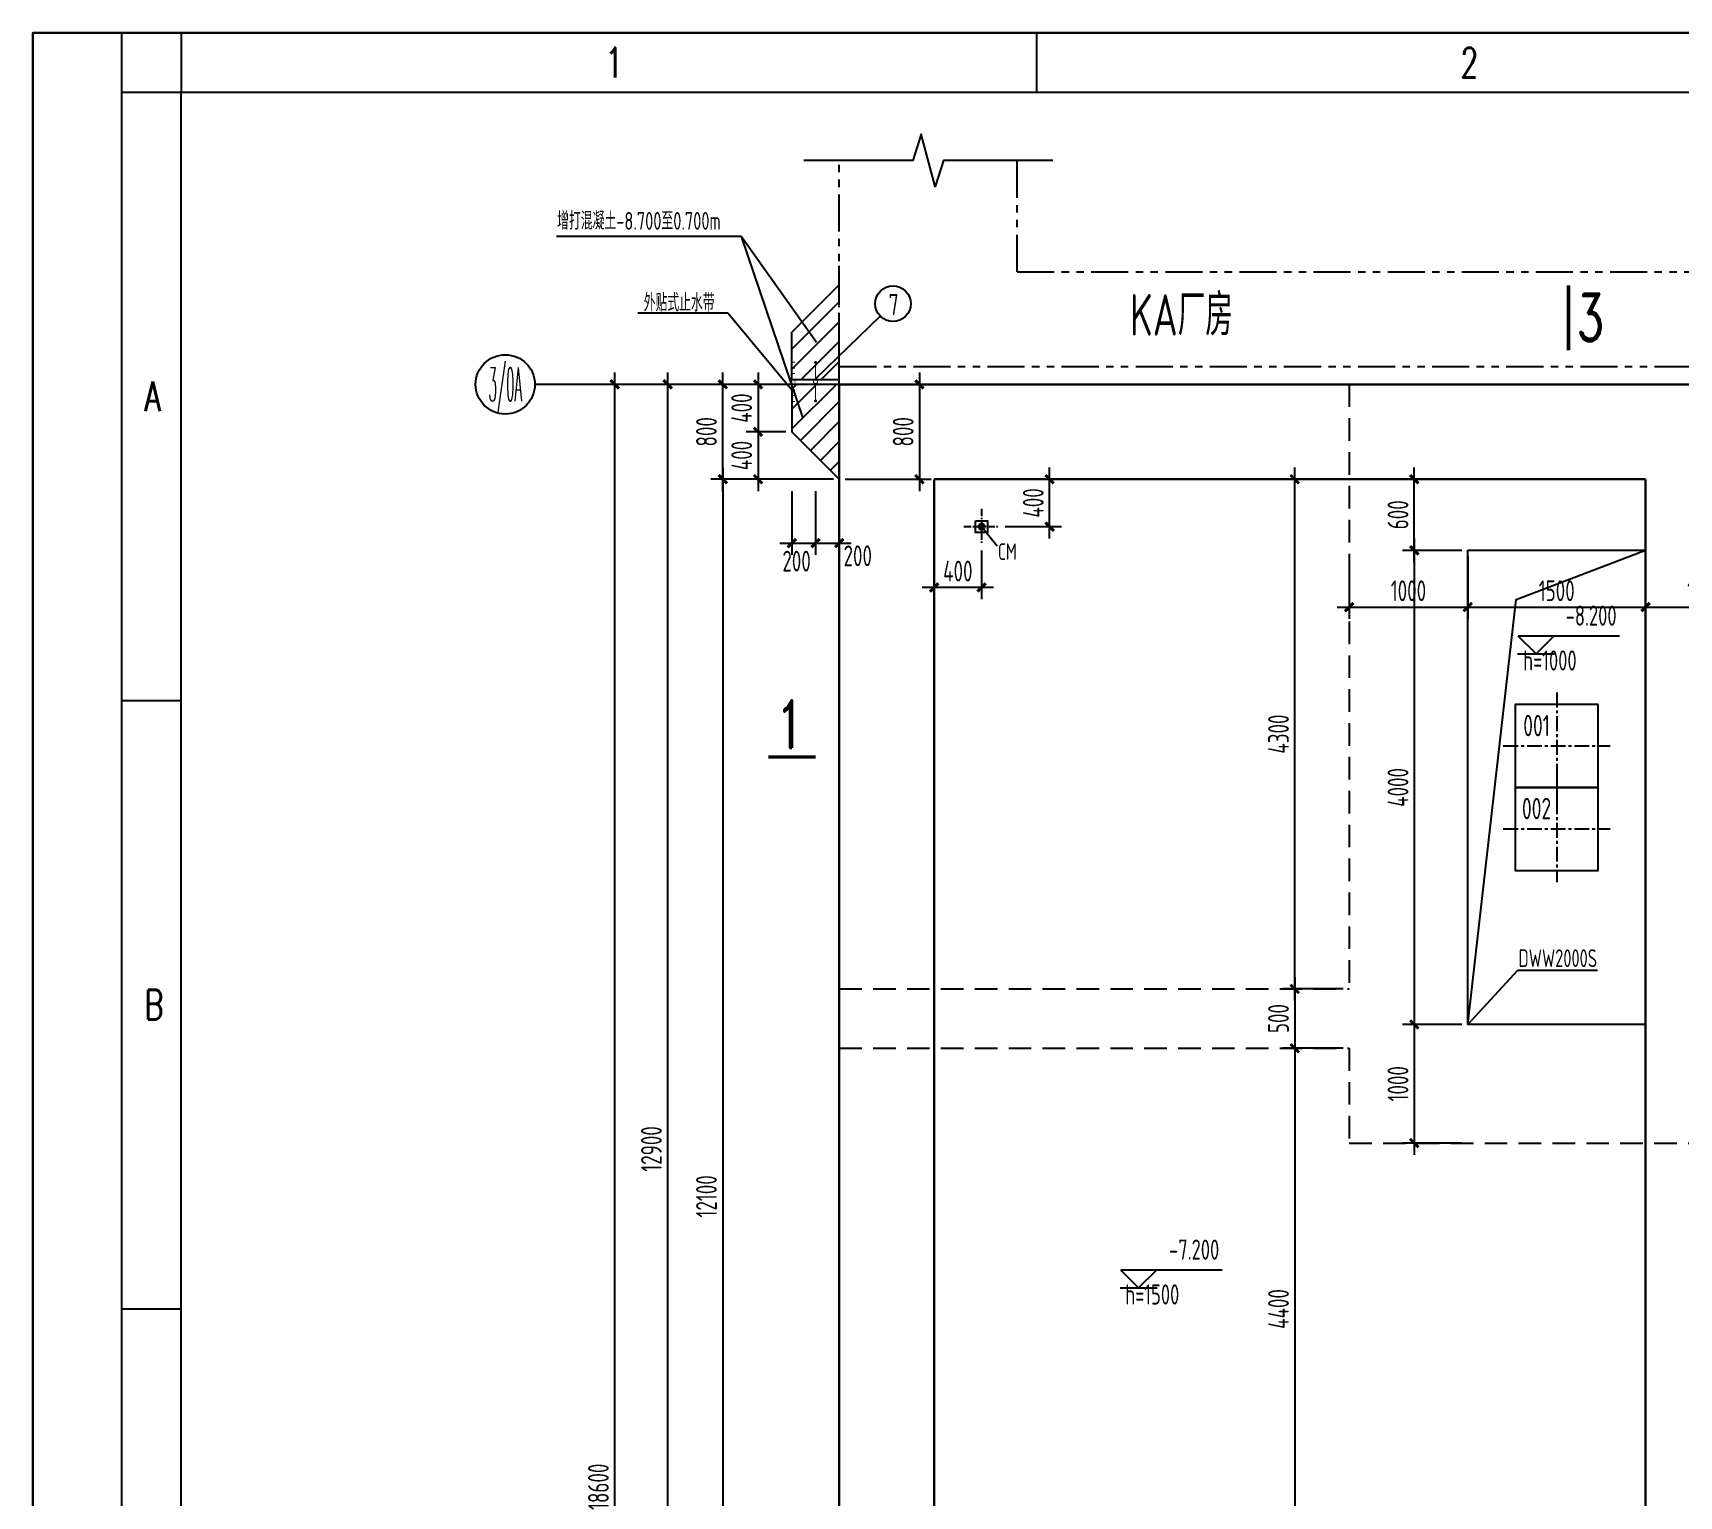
# Model space of a CAD drawing. Extents: x 214073 to 274589, y -287361 to -130190.
# Drawn here: x 214073 to 227955, y -205555 to -193212 of the extents above; entities that cross this region are included whole.
import ezdxf
from ezdxf.enums import TextEntityAlignment as Align

# ---------------------------------------------------------------- set-up
doc = ezdxf.new("R2010")
doc.units = 0
doc.header["$LTSCALE"] = 500
doc.header["$MEASUREMENT"] = 0
for name, pattern in [('CENTER', [2, 1.25, -0.25, 0.25, -0.25]), ('DASHED', [19.05, 12.7, -6.35]), ('DOTE', [2.42, 2, -0.2, 0.02, -0.2]), ('PHANTOM2', [1.25, 0.625, -0.125, 0.125, -0.125, 0.125, -0.125])]:
    doc.linetypes.add(name, pattern=pattern)
doc.layers.get('0').update_dxf_attribs({"linetype": 'CONTINUOUS'})
doc.layers.get('Defpoints').update_dxf_attribs({"linetype": 'CONTINUOUS'})
for name, color, linetype in [('1_3PR_CIVI_D', 7, 'CONTINUOUS'), ('1_3PR_CIVI_E', 7, 'CONTINUOUS'), ('AXIS', 3, 'CONTINUOUS'), ('AXIS_TEXT', 7, 'CONTINUOUS'), ('C3(柱墙实线)', 3, 'CONTINUOUS'), ('C77(文本)', 7, 'CONTINUOUS'), ('PRDWWP', 7, 'CONTINUOUS'), ('PRDWWP_CenterLine', 7, 'CONTINUOUS'), ('PREWWP_CenterLine', 7, 'CONTINUOUS'), ('PRFWWT_Mark', 7, 'CONTINUOUS'), ('PUB_HATCH', 8, 'CONTINUOUS'), ('S_FLOOR', 4, 'CONTINUOUS'), ('THIN', 7, 'CONTINUOUS'), ('UNSET_OpenLine', 7, 'CONTINUOUS'), ('升版云线', 2, 'CONTINUOUS'), ('反应堆厂房墙线', 7, 'CONTINUOUS'), ('墙号', 7, 'CONTINUOUS'), ('提资', 6, 'CONTINUOUS'), ('止水带', 4, 'CONTINUOUS'), ('用于构件、墙体看线', 7, 'CONTINUOUS')]:
    doc.layers.add(name, color=color, linetype=linetype)
doc.layers.add('_TSZ_PLOT_MARK', color=1, linetype='CONTINUOUS', plot=False)
doc.styles.add('_TCH_AXIS', font='complex_.ttf', dxfattribs={"bigfont": 'GBCBIG'})
doc.styles.add('COMPLEX', font='COMPLEX')
doc.styles.add('HZ', font='romans.shx', dxfattribs={"width": 0.7, "bigfont": 'hz.shx'})
doc.styles.add('romand', font='romand.shx', dxfattribs={"width": 0.7, "height": 200, "bigfont": 'OCHINESE.shx'})
doc.styles.add('S1', font='tssdeng.shx', dxfattribs={"width": 0.7, "bigfont": 'tssdchn.shx'})
doc.styles.add('TSSD_Dimension', font='Tssdeng.shx', dxfattribs={"width": 0.7, "bigfont": 'tssdchn.shx'})
doc.styles.add('TSSD_Label', font='Tssdeng.shx', dxfattribs={"width": 0.7, "bigfont": 'hztxt.shx'})
doc.styles.add('TSSD_Rein', font='Tssdeng.shx', dxfattribs={"width": 0.7, "bigfont": 'hztxt.shx'})
doc.styles.add('轴线', font='tssdeng.shx', dxfattribs={"width": 0.7, "bigfont": 'tssdchn.shx'})
doc.dimstyles.new('_TCH_ARCH&&100', dxfattribs={"dimtxt": 175, "dimasz": 50, "dimexe": 100, "dimexo": 50, "dimgap": 50, "dimtad": 1, "dimdec": 0, "dimtxsty": 'TSSD_Rein', "dimblk": 'ARCHTICK', "dimcen": 2.5, "dimdle": 100, "dimclrd": 3, "dimclrt": 7, "dimazin": 2, "dimtfac": 1, "dimtdec": 0, "dimtix": 1, "dimtmove": 2, "dimatfit": 3, "dimarcsym": 0})

# ---------------------------------------------------------------- blocks, each defined once
blk = doc.blocks.new('_ArchTick')
at = {"color": 0, "const_width": 0.5}
blk.add_lwpolyline([(-0.71, -0.71), (0.71, 0.71)], dxfattribs=at)
blk = doc.blocks.new('*D2830')
at = {"layer": '1_3PR_CIVI_E', "color": 3, "linetype": 'ByBlock', "lineweight": -2, "transparency": 16777216}
blk.add_line((218979, -214877), (218979, -196077), dxfattribs=at)
at = {"layer": '1_3PR_CIVI_E', "color": 0, "linetype": 'ByBlock', "lineweight": -2, "transparency": 16777216}
for p, q in [((220823, -196177), (218879, -196177)), ((220823, -214777), (218879, -214777))]:
    blk.add_line(p, q, dxfattribs=at)
at = {"layer": 'Defpoints', "color": 0, "linetype": 'ByBlock', "transparency": 16777216}
for p in [(218979, -196177), (220873, -196177), (220873, -214777)]:
    blk.add_point(p, dxfattribs=at)
at = {"layer": '1_3PR_CIVI_E', "color": 3, "linetype": 'ByBlock', "lineweight": -2, "transparency": 16777216, "xscale": 50, "yscale": 50, "zscale": 50}
for p, rotation in [((218979, -196177), 90), ((218979, -214777), 270)]:
    blk.add_blockref('_ArchTick', p, dxfattribs=dict(at, rotation=rotation))
at = {"layer": '1_3PR_CIVI_E', "color": 7, "linetype": 'ByBlock', "transparency": 16777216, "insert": (218842, -205477), "char_height": 175, "attachment_point": 5, "rotation": 90, "style": 'TSSD_Rein'}
blk.add_mtext('\\A1;18600', dxfattribs=at)
blk = doc.blocks.new('*D2831')
at = {"layer": '1_3PR_CIVI_E', "color": 3, "linetype": 'ByBlock', "lineweight": -2, "transparency": 16777216}
blk.add_line((219426, -209177), (219426, -196077), dxfattribs=at)
at = {"layer": '1_3PR_CIVI_E', "color": 0, "linetype": 'ByBlock', "lineweight": -2, "transparency": 16777216}
for p, q in [((220823, -196177), (219326, -196177)), ((220823, -209077), (219326, -209077))]:
    blk.add_line(p, q, dxfattribs=at)
at = {"layer": 'Defpoints', "color": 0, "linetype": 'ByBlock', "transparency": 16777216}
for p in [(219426, -196177), (220873, -196177), (220873, -209077)]:
    blk.add_point(p, dxfattribs=at)
at = {"layer": '1_3PR_CIVI_E', "color": 3, "linetype": 'ByBlock', "lineweight": -2, "transparency": 16777216, "xscale": 50, "yscale": 50, "zscale": 50}
for p, rotation in [((219426, -196177), 90), ((219426, -209077), 270)]:
    blk.add_blockref('_ArchTick', p, dxfattribs=dict(at, rotation=rotation))
at = {"layer": '1_3PR_CIVI_E', "color": 7, "linetype": 'ByBlock', "transparency": 16777216, "insert": (219289, -202627), "char_height": 175, "attachment_point": 5, "rotation": 90, "style": 'TSSD_Rein'}
blk.add_mtext('\\A1;12900', dxfattribs=at)
blk = doc.blocks.new('_AXISO')
blk.add_circle((0, 0), 0.5)
at = {"layer": 'AXIS_TEXT', "style": 'COMPLEX', "width": 1.041667}
blk.add_attdef('A', text='', height=0.56, dxfattribs=at).set_placement((-0.25, -0.28), (0.25, -0.28), align=Align.FIT)
blk = doc.blocks.new('*D2836')
at = {"layer": '1_3PR_CIVI_E', "color": 3, "linetype": 'ByBlock', "lineweight": -2, "transparency": 16777216}
blk.add_line((219891, -197077), (219891, -196077), dxfattribs=at)
at = {"layer": '1_3PR_CIVI_E', "color": 0, "linetype": 'ByBlock', "lineweight": -2, "transparency": 16777216}
for p, q in [((220823, -196177), (219791, -196177)), ((220823, -196977), (219791, -196977))]:
    blk.add_line(p, q, dxfattribs=at)
at = {"layer": 'Defpoints', "color": 0, "linetype": 'ByBlock', "transparency": 16777216}
for p in [(219891, -196177), (220873, -196177, 0), (220873, -196977, 0)]:
    blk.add_point(p, dxfattribs=at)
at = {"layer": '1_3PR_CIVI_E', "color": 3, "linetype": 'ByBlock', "lineweight": -2, "transparency": 16777216, "xscale": 50, "yscale": 50, "zscale": 50}
for p, rotation in [((219891, -196177), 90), ((219891, -196977), 270)]:
    blk.add_blockref('_ArchTick', p, dxfattribs=dict(at, rotation=rotation))
at = {"layer": '1_3PR_CIVI_E', "color": 7, "linetype": 'ByBlock', "transparency": 16777216, "insert": (219753, -196577), "char_height": 175, "attachment_point": 5, "rotation": 90, "style": 'TSSD_Rein'}
blk.add_mtext('\\A1;800', dxfattribs=at)
blk = doc.blocks.new('*D2837')
at = {"layer": '1_3PR_CIVI_E', "color": 0, "linetype": 'ByBlock', "lineweight": -2, "transparency": 16777216}
for p, q in [((220823, -196977), (219791, -196977)), ((220823, -209077), (219791, -209077))]:
    blk.add_line(p, q, dxfattribs=at)
at = {"layer": '1_3PR_CIVI_E', "color": 3, "linetype": 'ByBlock', "lineweight": -2, "transparency": 16777216}
blk.add_line((219891, -196877), (219891, -209177), dxfattribs=at)
at = {"layer": 'Defpoints', "color": 0, "linetype": 'ByBlock', "transparency": 16777216}
for p in [(220873, -196977, 0), (219891, -209077), (220873, -209077, 0)]:
    blk.add_point(p, dxfattribs=at)
at = {"layer": '1_3PR_CIVI_E', "color": 3, "linetype": 'ByBlock', "lineweight": -2, "transparency": 16777216, "xscale": 50, "yscale": 50, "zscale": 50}
for p, rotation in [((219891, -196977), 90), ((219891, -209077), 270)]:
    blk.add_blockref('_ArchTick', p, dxfattribs=dict(at, rotation=rotation))
at = {"layer": '1_3PR_CIVI_E', "color": 7, "linetype": 'ByBlock', "transparency": 16777216, "insert": (219753, -203027), "char_height": 175, "attachment_point": 5, "rotation": 90, "style": 'TSSD_Rein'}
blk.add_mtext('\\A1;12100', dxfattribs=at)
blk = doc.blocks.new('*D2822')
at = {"layer": '1_3PR_CIVI_E', "color": 0, "linetype": 'ByBlock', "lineweight": -2, "transparency": 16777216}
for p, q in [((226123, -196977), (225622, -196977)), ((226123, -197577), (225622, -197577))]:
    blk.add_line(p, q, dxfattribs=at)
at = {"layer": '1_3PR_CIVI_E', "color": 3, "linetype": 'ByBlock', "lineweight": -2, "transparency": 16777216}
blk.add_line((225722, -197677), (225722, -196877), dxfattribs=at)
at = {"layer": 'Defpoints', "color": 0, "linetype": 'ByBlock', "transparency": 16777216}
for p in [(225722, -196977), (226173, -196977, 0), (226173, -197577, 0)]:
    blk.add_point(p, dxfattribs=at)
at = {"layer": '1_3PR_CIVI_E', "color": 3, "linetype": 'ByBlock', "lineweight": -2, "transparency": 16777216, "xscale": 50, "yscale": 50, "zscale": 50}
for p, rotation in [((225722, -196977), 90), ((225722, -197577), 270)]:
    blk.add_blockref('_ArchTick', p, dxfattribs=dict(at, rotation=rotation))
at = {"layer": '1_3PR_CIVI_E', "color": 7, "linetype": 'ByBlock', "transparency": 16777216, "insert": (225585, -197277), "char_height": 175, "attachment_point": 5, "rotation": 90, "style": 'TSSD_Rein'}
blk.add_mtext('\\A1;600', dxfattribs=at)
blk = doc.blocks.new('*D2823')
at = {"layer": '1_3PR_CIVI_E', "color": 3, "linetype": 'ByBlock', "lineweight": -2, "transparency": 16777216}
blk.add_line((225722, -197477), (225722, -201677), dxfattribs=at)
at = {"layer": '1_3PR_CIVI_E', "color": 0, "linetype": 'ByBlock', "lineweight": -2, "transparency": 16777216}
for p, q in [((226123, -197577), (225622, -197577)), ((226123, -201577), (225622, -201577))]:
    blk.add_line(p, q, dxfattribs=at)
at = {"layer": 'Defpoints', "color": 0, "linetype": 'ByBlock', "transparency": 16777216}
for p in [(226173, -197577, 0), (225722, -201577), (226173, -201577, 0)]:
    blk.add_point(p, dxfattribs=at)
at = {"layer": '1_3PR_CIVI_E', "color": 3, "linetype": 'ByBlock', "lineweight": -2, "transparency": 16777216, "xscale": 50, "yscale": 50, "zscale": 50}
for p, rotation in [((225722, -197577), 90), ((225722, -201577), 270)]:
    blk.add_blockref('_ArchTick', p, dxfattribs=dict(at, rotation=rotation))
at = {"layer": '1_3PR_CIVI_E', "color": 7, "linetype": 'ByBlock', "transparency": 16777216, "insert": (225585, -199577), "char_height": 175, "attachment_point": 5, "rotation": 90, "style": 'TSSD_Rein'}
blk.add_mtext('\\A1;4000', dxfattribs=at)
blk = doc.blocks.new('*D2824')
at = {"layer": '1_3PR_CIVI_E', "color": 0, "linetype": 'ByBlock', "lineweight": -2, "transparency": 16777216}
for p, q in [((226173, -197627), (226173, -198156)), ((227673, -197627), (227673, -198156))]:
    blk.add_line(p, q, dxfattribs=at)
at = {"layer": '1_3PR_CIVI_E', "color": 3, "linetype": 'ByBlock', "lineweight": -2, "transparency": 16777216}
blk.add_line((226073, -198056), (227773, -198056), dxfattribs=at)
at = {"layer": 'Defpoints', "color": 0, "linetype": 'ByBlock', "transparency": 16777216}
for p in [(226173, -197577, 0), (227673, -197577, 0), (227673, -198056)]:
    blk.add_point(p, dxfattribs=at)
at = {"layer": '1_3PR_CIVI_E', "color": 3, "linetype": 'ByBlock', "lineweight": -2, "transparency": 16777216, "xscale": 50, "yscale": 50, "zscale": 50, "rotation": 180}
blk.add_blockref('_ArchTick', (226173, -198056), dxfattribs=at)
at = {"layer": '1_3PR_CIVI_E', "color": 3, "linetype": 'ByBlock', "lineweight": -2, "transparency": 16777216, "xscale": 50, "yscale": 50, "zscale": 50}
blk.add_blockref('_ArchTick', (227673, -198056), dxfattribs=at)
at = {"layer": '1_3PR_CIVI_E', "color": 7, "linetype": 'ByBlock', "transparency": 16777216, "insert": (226923, -197918), "char_height": 175, "attachment_point": 5, "style": 'TSSD_Rein'}
blk.add_mtext('\\A1;1500', dxfattribs=at)
blk = doc.blocks.new('*D2780')
at = {"layer": '1_3PR_CIVI_E', "color": 0, "linetype": 'ByBlock', "lineweight": -2, "transparency": 16777216}
for p, q in [((222273, -196977), (222747, -196977)), ((222273, -197377), (222747, -197377))]:
    blk.add_line(p, q, dxfattribs=at)
at = {"layer": '1_3PR_CIVI_E', "color": 3, "linetype": 'ByBlock', "lineweight": -2, "transparency": 16777216}
blk.add_line((222647, -197477), (222647, -196877), dxfattribs=at)
at = {"layer": 'Defpoints', "color": 0, "linetype": 'ByBlock', "transparency": 16777216}
for p in [(222223, -196977), (222647, -196977), (222223, -197377)]:
    blk.add_point(p, dxfattribs=at)
at = {"layer": '1_3PR_CIVI_E', "color": 3, "linetype": 'ByBlock', "lineweight": -2, "transparency": 16777216, "xscale": 50, "yscale": 50, "zscale": 50}
for p, rotation in [((222647, -196977), 90), ((222647, -197377), 270)]:
    blk.add_blockref('_ArchTick', p, dxfattribs=dict(at, rotation=rotation))
at = {"layer": '1_3PR_CIVI_E', "color": 7, "linetype": 'ByBlock', "transparency": 16777216, "insert": (222509, -197177), "char_height": 175, "attachment_point": 5, "rotation": 90, "style": 'TSSD_Rein'}
blk.add_mtext('\\A1;400', dxfattribs=at)
blk = doc.blocks.new('*D2781')
at = {"layer": '1_3PR_CIVI_E', "color": 0, "linetype": 'ByBlock', "lineweight": -2, "transparency": 16777216}
for p, q in [((221673, -197577), (221673, -197990)), ((222073, -197577), (222073, -197990))]:
    blk.add_line(p, q, dxfattribs=at)
at = {"layer": '1_3PR_CIVI_E', "color": 3, "linetype": 'ByBlock', "lineweight": -2, "transparency": 16777216}
blk.add_line((222173, -197890), (221573, -197890), dxfattribs=at)
at = {"layer": 'Defpoints', "color": 0, "linetype": 'ByBlock', "transparency": 16777216}
for p in [(221673, -197527), (222073, -197527), (221673, -197890)]:
    blk.add_point(p, dxfattribs=at)
at = {"layer": '1_3PR_CIVI_E', "color": 3, "linetype": 'ByBlock', "lineweight": -2, "transparency": 16777216, "xscale": 50, "yscale": 50, "zscale": 50, "rotation": 180}
blk.add_blockref('_ArchTick', (221673, -197890), dxfattribs=at)
at = {"layer": '1_3PR_CIVI_E', "color": 3, "linetype": 'ByBlock', "lineweight": -2, "transparency": 16777216, "xscale": 50, "yscale": 50, "zscale": 50}
blk.add_blockref('_ArchTick', (222073, -197890), dxfattribs=at)
at = {"layer": '1_3PR_CIVI_E', "color": 7, "linetype": 'ByBlock', "transparency": 16777216, "insert": (221873, -197752), "char_height": 175, "attachment_point": 5, "style": 'TSSD_Rein'}
blk.add_mtext('\\A1;400', dxfattribs=at)
blk = doc.blocks.new('*D2913')
at = {"layer": '1_3PR_CIVI_E', "color": 3, "linetype": 'ByBlock', "lineweight": -2, "transparency": 16777216}
blk.add_line((220188, -196077), (220188, -196677), dxfattribs=at)
at = {"layer": '1_3PR_CIVI_E', "color": 0, "linetype": 'ByBlock', "lineweight": -2, "transparency": 16777216}
for p, q in [((220423, -196177), (220088, -196177)), ((220423, -196577), (220088, -196577))]:
    blk.add_line(p, q, dxfattribs=at)
at = {"layer": 'Defpoints', "color": 0, "linetype": 'ByBlock', "transparency": 16777216}
for p in [(220473, -196177, 0), (220188, -196577), (220473, -196577)]:
    blk.add_point(p, dxfattribs=at)
at = {"layer": '1_3PR_CIVI_E', "color": 3, "linetype": 'ByBlock', "lineweight": -2, "transparency": 16777216, "xscale": 50, "yscale": 50, "zscale": 50}
for p, rotation in [((220188, -196177), 90), ((220188, -196577), 270)]:
    blk.add_blockref('_ArchTick', p, dxfattribs=dict(at, rotation=rotation))
at = {"layer": '1_3PR_CIVI_E', "color": 7, "linetype": 'ByBlock', "transparency": 16777216, "insert": (220050, -196377), "char_height": 175, "attachment_point": 5, "rotation": 90, "style": 'TSSD_Rein'}
blk.add_mtext('\\A1;400', dxfattribs=at)
blk = doc.blocks.new('*D2914')
at = {"layer": '1_3PR_CIVI_E', "color": 3, "linetype": 'ByBlock', "lineweight": -2, "transparency": 16777216}
blk.add_line((220188, -196477), (220188, -197077), dxfattribs=at)
at = {"layer": '1_3PR_CIVI_E', "color": 0, "linetype": 'ByBlock', "lineweight": -2, "transparency": 16777216}
for p, q in [((220423, -196577), (220088, -196577)), ((220823, -196977), (220088, -196977))]:
    blk.add_line(p, q, dxfattribs=at)
at = {"layer": 'Defpoints', "color": 0, "linetype": 'ByBlock', "transparency": 16777216}
for p in [(220473, -196577), (220188, -196977), (220873, -196977)]:
    blk.add_point(p, dxfattribs=at)
at = {"layer": '1_3PR_CIVI_E', "color": 3, "linetype": 'ByBlock', "lineweight": -2, "transparency": 16777216, "xscale": 50, "yscale": 50, "zscale": 50}
for p, rotation in [((220188, -196577), 90), ((220188, -196977), 270)]:
    blk.add_blockref('_ArchTick', p, dxfattribs=dict(at, rotation=rotation))
at = {"layer": '1_3PR_CIVI_E', "color": 7, "linetype": 'ByBlock', "transparency": 16777216, "insert": (220050, -196777), "char_height": 175, "attachment_point": 5, "rotation": 90, "style": 'TSSD_Rein'}
blk.add_mtext('\\A1;400', dxfattribs=at)
blk = doc.blocks.new('*D2915')
at = {"layer": '1_3PR_CIVI_E', "color": 3, "linetype": 'ByBlock', "lineweight": -2, "transparency": 16777216}
blk.add_line((221549, -196077), (221549, -197077), dxfattribs=at)
at = {"layer": '1_3PR_CIVI_E', "color": 0, "linetype": 'ByBlock', "lineweight": -2, "transparency": 16777216}
for p, q in [((220923, -196177), (221649, -196177)), ((220923, -196977), (221649, -196977))]:
    blk.add_line(p, q, dxfattribs=at)
at = {"layer": 'Defpoints', "color": 0, "linetype": 'ByBlock', "transparency": 16777216}
for p in [(220873, -196177), (220873, -196977), (221549, -196977)]:
    blk.add_point(p, dxfattribs=at)
at = {"layer": '1_3PR_CIVI_E', "color": 3, "linetype": 'ByBlock', "lineweight": -2, "transparency": 16777216, "xscale": 50, "yscale": 50, "zscale": 50}
for p, rotation in [((221549, -196177), 90), ((221549, -196977), 270)]:
    blk.add_blockref('_ArchTick', p, dxfattribs=dict(at, rotation=rotation))
at = {"layer": '1_3PR_CIVI_E', "color": 7, "linetype": 'ByBlock', "transparency": 16777216, "insert": (221412, -196577), "char_height": 175, "attachment_point": 5, "rotation": 90, "style": 'TSSD_Rein'}
blk.add_mtext('\\A1;800', dxfattribs=at)
blk = doc.blocks.new('*D2916')
at = {"layer": '1_3PR_CIVI_E', "color": 0, "linetype": 'ByBlock', "lineweight": -2, "transparency": 16777216}
for p, q in [((220473, -197077), (220473, -197616)), ((220673, -197077), (220673, -197616))]:
    blk.add_line(p, q, dxfattribs=at)
at = {"layer": '1_3PR_CIVI_E', "color": 3, "linetype": 'ByBlock', "lineweight": -2, "transparency": 16777216}
blk.add_line((220373, -197516), (220773, -197516), dxfattribs=at)
at = {"layer": 'Defpoints', "color": 0, "linetype": 'ByBlock', "transparency": 16777216}
for p in [(220473, -197027), (220673, -197027), (220673, -197516)]:
    blk.add_point(p, dxfattribs=at)
at = {"layer": '1_3PR_CIVI_E', "color": 3, "linetype": 'ByBlock', "lineweight": -2, "transparency": 16777216, "xscale": 50, "yscale": 50, "zscale": 50, "rotation": 180}
blk.add_blockref('_ArchTick', (220473, -197516), dxfattribs=at)
at = {"layer": '1_3PR_CIVI_E', "color": 3, "linetype": 'ByBlock', "lineweight": -2, "transparency": 16777216, "xscale": 50, "yscale": 50, "zscale": 50}
blk.add_blockref('_ArchTick', (220673, -197516), dxfattribs=at)
at = {"layer": '1_3PR_CIVI_E', "color": 7, "linetype": 'ByBlock', "transparency": 16777216, "insert": (220513, -197668), "char_height": 175, "attachment_point": 5, "style": 'TSSD_Rein'}
blk.add_mtext('\\A1;200', dxfattribs=at)
blk = doc.blocks.new('*D2917')
at = {"layer": '1_3PR_CIVI_E', "color": 0, "linetype": 'ByBlock', "lineweight": -2, "transparency": 16777216}
for p, q in [((220673, -197077), (220673, -197616)), ((220873, -197077), (220873, -197616))]:
    blk.add_line(p, q, dxfattribs=at)
at = {"layer": '1_3PR_CIVI_E', "color": 3, "linetype": 'ByBlock', "lineweight": -2, "transparency": 16777216}
blk.add_line((220573, -197516), (220973, -197516), dxfattribs=at)
at = {"layer": 'Defpoints', "color": 0, "linetype": 'ByBlock', "transparency": 16777216}
for p in [(220673, -197027), (220873, -197027), (220873, -197516)]:
    blk.add_point(p, dxfattribs=at)
at = {"layer": '1_3PR_CIVI_E', "color": 3, "linetype": 'ByBlock', "lineweight": -2, "transparency": 16777216, "xscale": 50, "yscale": 50, "zscale": 50, "rotation": 180}
blk.add_blockref('_ArchTick', (220673, -197516), dxfattribs=at)
at = {"layer": '1_3PR_CIVI_E', "color": 3, "linetype": 'ByBlock', "lineweight": -2, "transparency": 16777216, "xscale": 50, "yscale": 50, "zscale": 50}
blk.add_blockref('_ArchTick', (220873, -197516), dxfattribs=at)
at = {"layer": '1_3PR_CIVI_E', "color": 7, "linetype": 'ByBlock', "transparency": 16777216, "insert": (221029, -197623), "char_height": 175, "attachment_point": 5, "style": 'TSSD_Rein'}
blk.add_mtext('\\A1;200', dxfattribs=at)
blk = doc.blocks.new('*D2889')
at = {"layer": '1_3PR_CIVI_E', "color": 3, "linetype": 'ByBlock', "lineweight": -2, "transparency": 16777216}
blk.add_line((225722, -201477), (225722, -202677), dxfattribs=at)
at = {"layer": '1_3PR_CIVI_E', "color": 0, "linetype": 'ByBlock', "lineweight": -2, "transparency": 16777216}
for p, q in [((226123, -201577), (225622, -201577)), ((226123, -202577), (225622, -202577))]:
    blk.add_line(p, q, dxfattribs=at)
at = {"layer": 'Defpoints', "color": 0, "linetype": 'ByBlock', "transparency": 16777216}
for p in [(226173, -201577, 0), (225722, -202577), (226173, -202577, 0)]:
    blk.add_point(p, dxfattribs=at)
at = {"layer": '1_3PR_CIVI_E', "color": 3, "linetype": 'ByBlock', "lineweight": -2, "transparency": 16777216, "xscale": 50, "yscale": 50, "zscale": 50}
for p, rotation in [((225722, -201577), 90), ((225722, -202577), 270)]:
    blk.add_blockref('_ArchTick', p, dxfattribs=dict(at, rotation=rotation))
at = {"layer": '1_3PR_CIVI_E', "color": 7, "linetype": 'ByBlock', "transparency": 16777216, "insert": (225585, -202077), "char_height": 175, "attachment_point": 5, "rotation": 90, "style": 'TSSD_Rein'}
blk.add_mtext('\\A1;1000', dxfattribs=at)
blk = doc.blocks.new('*D2890')
at = {"layer": '1_3PR_CIVI_E', "color": 0, "linetype": 'ByBlock', "lineweight": -2, "transparency": 16777216}
for p, q in [((225173, -197627), (225173, -198156)), ((226173, -197627), (226173, -198156))]:
    blk.add_line(p, q, dxfattribs=at)
at = {"layer": '1_3PR_CIVI_E', "color": 3, "linetype": 'ByBlock', "lineweight": -2, "transparency": 16777216}
blk.add_line((225073, -198056), (226273, -198056), dxfattribs=at)
at = {"layer": 'Defpoints', "color": 0, "linetype": 'ByBlock', "transparency": 16777216}
for p in [(225173, -197577, 0), (226173, -197577, 0), (226173, -198056)]:
    blk.add_point(p, dxfattribs=at)
at = {"layer": '1_3PR_CIVI_E', "color": 3, "linetype": 'ByBlock', "lineweight": -2, "transparency": 16777216, "xscale": 50, "yscale": 50, "zscale": 50, "rotation": 180}
blk.add_blockref('_ArchTick', (225173, -198056), dxfattribs=at)
at = {"layer": '1_3PR_CIVI_E', "color": 3, "linetype": 'ByBlock', "lineweight": -2, "transparency": 16777216, "xscale": 50, "yscale": 50, "zscale": 50}
blk.add_blockref('_ArchTick', (226173, -198056), dxfattribs=at)
at = {"layer": '1_3PR_CIVI_E', "color": 7, "linetype": 'ByBlock', "transparency": 16777216, "insert": (225673, -197918), "char_height": 175, "attachment_point": 5, "style": 'TSSD_Rein'}
blk.add_mtext('\\A1;1000', dxfattribs=at)
blk = doc.blocks.new('*D2894')
at = {"layer": '1_3PR_CIVI_E', "color": 0, "linetype": 'ByBlock', "lineweight": -2, "transparency": 16777216}
for p, q in [((227673, -197627), (227673, -198156)), ((228673, -197627), (228673, -198156))]:
    blk.add_line(p, q, dxfattribs=at)
at = {"layer": '1_3PR_CIVI_E', "color": 3, "linetype": 'ByBlock', "lineweight": -2, "transparency": 16777216}
blk.add_line((227573, -198056), (228773, -198056), dxfattribs=at)
at = {"layer": 'Defpoints', "color": 0, "linetype": 'ByBlock', "transparency": 16777216}
for p in [(227673, -197577, 0), (228673, -197577, 0), (228673, -198056)]:
    blk.add_point(p, dxfattribs=at)
at = {"layer": '1_3PR_CIVI_E', "color": 3, "linetype": 'ByBlock', "lineweight": -2, "transparency": 16777216, "xscale": 50, "yscale": 50, "zscale": 50, "rotation": 180}
blk.add_blockref('_ArchTick', (227673, -198056), dxfattribs=at)
at = {"layer": '1_3PR_CIVI_E', "color": 3, "linetype": 'ByBlock', "lineweight": -2, "transparency": 16777216, "xscale": 50, "yscale": 50, "zscale": 50}
blk.add_blockref('_ArchTick', (228673, -198056), dxfattribs=at)
at = {"layer": '1_3PR_CIVI_E', "color": 7, "linetype": 'ByBlock', "transparency": 16777216, "insert": (228173, -197918), "char_height": 175, "attachment_point": 5, "style": 'TSSD_Rein'}
blk.add_mtext('\\A1;1000', dxfattribs=at)
blk = doc.blocks.new('*D2905')
at = {"layer": '1_3PR_CIVI_E', "color": 0, "linetype": 'ByBlock', "lineweight": -2, "transparency": 16777216}
for p, q in [((225123, -196977), (224614, -196977)), ((225123, -201277), (224614, -201277))]:
    blk.add_line(p, q, dxfattribs=at)
at = {"layer": '1_3PR_CIVI_E', "color": 3, "linetype": 'ByBlock', "lineweight": -2, "transparency": 16777216}
blk.add_line((224714, -201377), (224714, -196877), dxfattribs=at)
at = {"layer": 'Defpoints', "color": 0, "linetype": 'ByBlock', "transparency": 16777216}
for p in [(224714, -196977), (225173, -196977), (225173, -201277)]:
    blk.add_point(p, dxfattribs=at)
at = {"layer": '1_3PR_CIVI_E', "color": 3, "linetype": 'ByBlock', "lineweight": -2, "transparency": 16777216, "xscale": 50, "yscale": 50, "zscale": 50}
for p, rotation in [((224714, -196977), 90), ((224714, -201277), 270)]:
    blk.add_blockref('_ArchTick', p, dxfattribs=dict(at, rotation=rotation))
at = {"layer": '1_3PR_CIVI_E', "color": 7, "linetype": 'ByBlock', "transparency": 16777216, "insert": (224577, -199127), "char_height": 175, "attachment_point": 5, "rotation": 90, "style": 'TSSD_Rein'}
blk.add_mtext('\\A1;4300', dxfattribs=at)
blk = doc.blocks.new('*D2906')
at = {"layer": '1_3PR_CIVI_E', "color": 0, "linetype": 'ByBlock', "lineweight": -2, "transparency": 16777216}
for p, q in [((225123, -201277), (224614, -201277)), ((225123, -201777), (224614, -201777))]:
    blk.add_line(p, q, dxfattribs=at)
at = {"layer": '1_3PR_CIVI_E', "color": 3, "linetype": 'ByBlock', "lineweight": -2, "transparency": 16777216}
blk.add_line((224714, -201177), (224714, -201877), dxfattribs=at)
at = {"layer": 'Defpoints', "color": 0, "linetype": 'ByBlock', "transparency": 16777216}
for p in [(225173, -201277), (224714, -201777), (225173, -201777)]:
    blk.add_point(p, dxfattribs=at)
at = {"layer": '1_3PR_CIVI_E', "color": 3, "linetype": 'ByBlock', "lineweight": -2, "transparency": 16777216, "xscale": 50, "yscale": 50, "zscale": 50}
for p, rotation in [((224714, -201277), 90), ((224714, -201777), 270)]:
    blk.add_blockref('_ArchTick', p, dxfattribs=dict(at, rotation=rotation))
at = {"layer": '1_3PR_CIVI_E', "color": 7, "linetype": 'ByBlock', "transparency": 16777216, "insert": (224577, -201527), "char_height": 175, "attachment_point": 5, "rotation": 90, "style": 'TSSD_Rein'}
blk.add_mtext('\\A1;500', dxfattribs=at)
blk = doc.blocks.new('*D2911')
at = {"layer": '1_3PR_CIVI_E', "color": 3, "linetype": 'ByBlock', "lineweight": -2, "transparency": 16777216}
blk.add_line((224714, -201677), (224714, -206277), dxfattribs=at)
at = {"layer": '1_3PR_CIVI_E', "color": 0, "linetype": 'ByBlock', "lineweight": -2, "transparency": 16777216}
for p, q in [((225123, -201777), (224614, -201777)), ((225123, -206177), (224614, -206177))]:
    blk.add_line(p, q, dxfattribs=at)
at = {"layer": 'Defpoints', "color": 0, "linetype": 'ByBlock', "transparency": 16777216}
for p in [(225173, -201777), (224714, -206177), (225173, -206177)]:
    blk.add_point(p, dxfattribs=at)
at = {"layer": '1_3PR_CIVI_E', "color": 3, "linetype": 'ByBlock', "lineweight": -2, "transparency": 16777216, "xscale": 50, "yscale": 50, "zscale": 50}
for p, rotation in [((224714, -201777), 90), ((224714, -206177), 270)]:
    blk.add_blockref('_ArchTick', p, dxfattribs=dict(at, rotation=rotation))
at = {"layer": '1_3PR_CIVI_E', "color": 7, "linetype": 'ByBlock', "transparency": 16777216, "insert": (224577, -203977), "char_height": 175, "attachment_point": 5, "rotation": 90, "style": 'TSSD_Rein'}
blk.add_mtext('\\A1;4400', dxfattribs=at)
blk = doc.blocks.new('wrwtwt')
at = {"layer": 'PUB_HATCH', "const_width": 5}
for points in [[(-9004.3, 7650.8), (-8908.2, 7650.8), (-8908.2, 7633.5), (-8884.1, 7633.5), (-8884.1, 7650.8), (-8788.1, 7650.8)], [(-9004.3, 7633.5), (-9004.3, 7650.8), (-8908.2, 7650.8)], [(-8971.3, 7633.5), (-8971.3, 7650.8)], [(-8941.3, 7633.5), (-8941.3, 7650.8)], [(-8788, 7633.5), (-8788, 7650.8), (-8884.1, 7650.8)], [(-8851.1, 7633.5), (-8851.1, 7650.8)], [(-8821.1, 7633.5), (-8821.1, 7650.8)], [(-8788, 7633.5), (-8788, 7650.8)]]:
    blk.add_lwpolyline(points, dxfattribs=at)
blk = doc.blocks.new('B2025101192528')
at = {"layer": 'PUB_HATCH', "const_width": 30.8}
blk.add_lwpolyline([(107, 592), (107, 741)], dxfattribs=at)
at = {"layer": 'S_FLOOR'}
for p, q in [((122, 790), (122, 790)), ((122, 543), (122, 543))]:
    blk.add_line(p, q, dxfattribs=at)
at = {"layer": 'PUB_HATCH', "xscale": 6.165402752931863, "yscale": 6.165402752931863, "zscale": 6.165402752931863, "rotation": 270}
blk.add_blockref('wrwtwt', (-47064, -54182), dxfattribs=at)

msp = doc.modelspace()

# ---------------------------------------------------------------- hatches: boundary and pattern name
h = msp.add_hatch()
h.set_pattern_fill('ANSI31', color=256, scale=37.5)
h.set_pattern_definition([(45, (-305547.36, -272662.91), (-84.1899, 84.1899), [])])
h.paths.add_polyline_path([(220673.1, -195997.7), (220673.1, -196136.9), (220823.1, -196136.9), (220873.1, -196026.9), (220873.1, -195336.9), (220473.1, -195736.9), (220473.1, -196136.9), (220673.1, -196136.9), (220673.1, -195997.7, -1), (220673.1, -195985.2, -1)])
h.paths.add_polyline_path([(220873.1, -196176.9), (220673.1, -196176.9), (220673.1, -196310.2, -1), (220673.1, -196322.7, -1), (220673.1, -196310.2), (220673.1, -196176.9), (220473.1, -196176.9), (220473.1, -196576.9), (220873.1, -196976.9)])
at = {"layer": '1_3PR_CIVI_E', "linetype": 'ByBlock'}
h = msp.add_hatch(color=1, dxfattribs=at)
h.dxf.hatch_style = 1
edge = h.paths.add_edge_path()
edge.add_arc((222073.1, -197376.9), 25, 0, 360)

# ---------------------------------------------------------------- linework, layer by layer
for p, q in [((220048.8, -194928.3, 0), (220682, -195822.1, 0)), ((220569.1, -196461, 0), (220048.8, -194928.3, 0)), ((221218.7, -195600.9), (220673.1, -196129.2))]:
    msp.add_line(p, q)
at = {"color": 4, "flags": 128}
for points in [[(214073, -235261.9), (214073, -193211.9)], [(214073, -193211.9), (273523, -193211.9)], [(215323, -193211.9), (215323, -193711.9)], [(222535, -193211.9), (222535, -193711.9)], [(214823, -193711.9), (215323, -193711.9)]]:
    msp.add_lwpolyline(points, dxfattribs=at)
at = {"color": 4}
msp.add_lwpolyline([(214823, -224330.6), (214823, -193211.9)], dxfattribs=at)
at = {"flags": 128}
for points in [[(214823, -193711.9), (215323, -193711.9)], [(214823, -198843.1), (215323, -198843.1)], [(214823, -203974.4), (215323, -203974.4)]]:
    msp.add_lwpolyline(points, dxfattribs=at)
msp.add_lwpolyline([(215323, -193711.9), (273019, -193711.9), (273019, -234761.9), (215323, -234761.9)], close=True)
at = {"color": 4}
msp.add_circle((221326, -195496.2), 150, dxfattribs=at)
at = {"layer": '1_3PR_CIVI_D', "color": 1, "const_width": 20}
for points in [[(220873.1, -196176.9), (249873.1, -196176.9)], [(220873.1, -211776.9), (220873.1, -196176.9)], [(227673.1, -196976.9), (221673.1, -196976.9)], [(221673.1, -210976.9), (221673.1, -196976.9)], [(227673.1, -196976.9), (227673.1, -210976.9)]]:
    msp.add_lwpolyline(points, dxfattribs=at)
at = {"layer": '1_3PR_CIVI_E', "color": 6, "linetype": 'DOTE'}
for p, q in [((220873.1, -214776.9), (220873.1, -195176.7)), ((251167.1, -196176.9), (220873.1, -196176.9, 0))]:
    msp.add_line(p, q, dxfattribs=at)
at = {"layer": '1_3PR_CIVI_E', "color": 3, "linetype": 'ByBlock'}
msp.add_line((222073.1, -197376.9), (222203.3, -197537.9), dxfattribs=at)
at = {"layer": '1_3PR_CIVI_E', "color": 0, "linetype": 'ByBlock'}
for p, q in [((226748.7, -198450.8, 0), (226598.7, -198300.8, 0)), ((227453.7, -198300.8, 0), (226598.7, -198300.8, 0)), ((226748.7, -198450.8, 0), (226898.7, -198300.8, 0)), ((226593.8, -198450.8, 0), (226903.7, -198450.8, 0)), ((223397.8, -203799, 0), (223247.8, -203649, 0)), ((224102.8, -203649, 0), (223247.8, -203649, 0)), ((223397.8, -203799, 0), (223547.8, -203649, 0)), ((223242.9, -203799, 0), (223552.8, -203799, 0))]:
    msp.add_line(p, q, dxfattribs=at)
at = {"layer": '1_3PR_CIVI_E', "color": 2, "const_width": 30}
msp.add_lwpolyline([(227023.1, -195890.3), (227023.1, -195340.5)], dxfattribs=at)
at = {"layer": '1_3PR_CIVI_E', "color": 1, "linetype": 'ByBlock'}
msp.add_lwpolyline([(222023.1, -197326.9), (222123.1, -197326.9), (222123.1, -197426.9), (222023.1, -197426.9)], close=True, dxfattribs=at)
at = {"layer": '1_3PR_CIVI_E', "color": 2, "const_width": 30, "elevation": 0}
msp.add_lwpolyline([(220273.8, -199320.4), (220675.3, -199320.4)], dxfattribs=at)
at = {"layer": '1_3PR_CIVI_E', "color": 1, "linetype": 'ByBlock'}
msp.add_circle((222073.1, -197376.9), 25, dxfattribs=at)
at = {"layer": '_TSZ_PLOT_MARK'}
msp.add_lwpolyline([(214073, -235261.9), (273523, -235261.9), (273523, -193211.9), (214073, -193211.9)], close=True, dxfattribs=at)
msp.add_lwpolyline([(214073, -235261.9), (273523, -235261.9), (273523, -193211.9), (214073, -193211.9)], close=True, dxfattribs=at)
msp.add_lwpolyline([(214073, -235261.9), (273523, -235261.9), (273523, -193211.9), (214073, -193211.9)], close=True, dxfattribs=at)
msp.add_lwpolyline([(214073, -235261.9), (273523, -235261.9), (273523, -193211.9), (214073, -193211.9)], close=True, dxfattribs=at)
msp.add_lwpolyline([(214073, -235261.9), (273523, -235261.9), (273523, -193211.9), (214073, -193211.9)], close=True, dxfattribs=at)
msp.add_lwpolyline([(214073, -235261.9), (273523, -235261.9), (273523, -193211.9), (214073, -193211.9)], close=True, dxfattribs=at)
msp.add_lwpolyline([(214073, -235261.9), (273523, -235261.9), (273523, -193211.9), (214073, -193211.9)], close=True, dxfattribs=at)
at = {"layer": 'AXIS'}
msp.add_line((220873.1, -196176.9), (218306.4, -196176.9), dxfattribs=at)
at = {"layer": 'C3(柱墙实线)'}
for p, q in [((220873.1, -195336.9), (220473.1, -195736.9)), ((220473.1, -196136.9), (220473.1, -195736.9)), ((220473.1, -196136.9, 0), (220873.1, -196136.9, 0)), ((220473.1, -196176.9), (220473.1, -196576.9)), ((220873.1, -196176.9, 0), (220473.1, -196176.9, 0)), ((220873.1, -196976.9, 0), (220473.1, -196576.9))]:
    msp.add_line(p, q, dxfattribs=at)
at = {"layer": 'C77(文本)'}
msp.add_line((220048.8, -194928.3, 0), (218487.7, -194928.3, 0), dxfattribs=at)
at = {"layer": 'PRDWWP', "color": 3}
for points in [[(227273.1, -198876.9), (226573.1, -198876.9), (226573.1, -199576.9), (227273.1, -199576.9)], [(227273.1, -199576.9), (226573.1, -199576.9), (226573.1, -200276.9), (227273.1, -200276.9)]]:
    msp.add_lwpolyline(points, close=True, dxfattribs=at)
at = {"layer": 'PREWWP_CenterLine', "color": 254, "linetype": 'CENTER', "ltscale": 0.1}
for p, q in [((222073.1, -197226.9), (222073.1, -197526.9)), ((221923.1, -197376.9), (222223.1, -197376.9))]:
    msp.add_line(p, q, dxfattribs=at)
at = {"layer": 'PRFWWT_Mark', "color": 3}
for p, q in [((226173.1, -201576.9), (226596.5, -201119.7)), ((226596.5, -201119.7), (227268.5, -201119.7))]:
    msp.add_line(p, q, dxfattribs=at)
at = {"layer": 'THIN'}
msp.add_lwpolyline([(222673.1, -194286.9), (221753.1, -194286.9), (221683.1, -194506.9), (221563.1, -194066.9), (221493.1, -194286.9), (220573.1, -194286.9)], dxfattribs=at)
at = {"layer": 'UNSET_OpenLine'}
msp.add_lwpolyline([(226173.1, -197576.9), (227673.1, -197576.9), (227673.1, -201576.9), (226173.1, -201576.9)], close=True, dxfattribs=at)
msp.add_lwpolyline([(226173.1, -201576.9), (226580.1, -197991.2), (227673.1, -197576.9)], dxfattribs=at)
at = {"layer": '升版云线'}
for p, q in [((219933.2, -195576, 0), (219175.4, -195576, 0)), ((220473.1, -196225), (219933.2, -195576, 0))]:
    msp.add_line(p, q, dxfattribs=at)
at = {"layer": '反应堆厂房墙线', "color": 7, "linetype": 'PHANTOM2'}
for p, q in [((220873.1, -196136.9, 0), (220873.1, -194286.9)), ((222373.1, -195226.9), (222373.1, -194286.9)), ((222373.1, -195226.9), (253427.4, -195226.9)), ((220873.1, -196026.9), (249473.1, -196026.9))]:
    msp.add_line(p, q, dxfattribs=at)
at = {"layer": '提资', "color": 254, "linetype": 'CENTER', "ltscale": 0.2}
for p, q in [((226923.1, -198776.9), (226923.1, -199676.9)), ((226473.1, -199226.9), (227373.1, -199226.9)), ((226923.1, -199476.9), (226923.1, -200376.9)), ((226473.1, -199926.9), (227373.1, -199926.9))]:
    msp.add_line(p, q, dxfattribs=at)
at = {"layer": '止水带'}
for points, const_width in [([(220673.1, -195985.2, 1), (220673.1, -195997.7, 1)], 12.5), ([(220673.1, -196170.9, -1), (220673.1, -196136.9, -1)], 9), ([(220673.1, -196322.7, -1), (220673.1, -196310.2, -1)], 12.5)]:
    msp.add_lwpolyline(points, format="xyb", close=True, dxfattribs=dict(at, const_width=const_width))
at = {"layer": '止水带', "const_width": 9}
for points in [[(220673.1, -196136.9), (220673.1, -195991.4)], [(220673.1, -196316.4), (220673.1, -196170.9)]]:
    msp.add_lwpolyline(points, dxfattribs=at)
at = {"layer": '用于构件、墙体看线', "linetype": 'DASHED', "ltscale": 0.03}
for p, q in [((225173.1, -196176.9), (225173.1, -201276.9)), ((220873.1, -201276.9), (225173.1, -201276.9)), ((220873.1, -201776.9), (225173.1, -201776.9)), ((225173.1, -201776.9), (225173.1, -202576.9)), ((225173.1, -202576.9), (228673.1, -202576.9))]:
    msp.add_line(p, q, dxfattribs=at)

# ---------------------------------------------------------------- block references
at = {"layer": 'AXIS'}
ref = msp.add_blockref('_AXISO', (218056.4, -196176.9), dxfattribs=dict(at, xscale=500, yscale=500, zscale=500))
ref.add_attrib('A', '3/0A', dxfattribs={"layer": 'AXIS_TEXT', "height": 282.84, "style": '_TCH_AXIS', "width": 0.252961}).set_placement((217915, -196318.3), (218197.8, -196318.3), align=Align.FIT)
at = {"layer": '升版云线', "xscale": -0.25, "yscale": 0.25, "zscale": 0.25}
msp.add_blockref('B2025101192528', (220499.8, -196322.1), dxfattribs=at)

# ---------------------------------------------------------------- texts
at = {"color": 0, "style": 'HZ', "width": 0.7}
for s, p in [('1', (218899.7, -193586.9)), ('2', (226111.7, -193586.9)), ('A', (215015.7, -196402.8)), ('B', (215015.7, -201534.1))]:
    msp.add_text(s, height=250, dxfattribs=at).set_placement(p)
at = {"style": '轴线', "width": 0.7}
msp.add_text('7', height=180, dxfattribs=at).set_placement((221289.8, -195594))
at = {"layer": '1_3PR_CIVI_E', "color": 7, "style": 'romand', "width": 0.7}
for s, p in [('3', (227089.1, -195811.7)), ('1', (220339.9, -199241.8, 0))]:
    msp.add_text(s, height=400, dxfattribs=at).set_placement(p)
at = {"layer": '1_3PR_CIVI_E', "color": 3, "linetype": 'ByBlock', "style": 'TSSD_Rein', "width": 0.7}
msp.add_text('CM', height=140, dxfattribs=at).set_placement((222290.3, -197587.6), align=Align.MIDDLE_CENTER)
at = {"layer": '1_3PR_CIVI_E', "color": 0, "linetype": 'ByBlock', "style": 'TSSD_Label', "width": 0.7}
for s, p in [('-8.200', (227428.3, -198263.7, 0)), ('h=1000', (227091.4, -198642.4, 0)), ('-7.200', (224077.4, -203611.9, 0)), ('h=1500', (223740.5, -203990.6, 0))]:
    msp.add_text(s, height=170, dxfattribs=at).set_placement(p, align=Align.BOTTOM_RIGHT)
at = {"layer": 'C77(文本)', "style": 'S1', "width": 0.7}
for s, p in [('增打混凝土-8.700至0.700m', (218493.9, -194872.4, 0)), ('外贴式止水带', (219223.5, -195562.1, 0))]:
    msp.add_text(s, height=150, dxfattribs=at).set_placement(p)
at = {"layer": 'PRDWWP_CenterLine', "color": 3, "style": 'TSSD_Dimension', "width": 0.7}
for s, p in [('001', (226753.4, -199055.3)), ('002', (226753.4, -199755.3))]:
    msp.add_text(s, height=180, dxfattribs=at).set_placement(p, align=Align.MIDDLE_CENTER)
at = {"layer": 'PRFWWT_Mark', "color": 3, "style": 'TSSD_Rein', "width": 0.7}
msp.add_text('DWW2000S', height=150, dxfattribs=at).set_placement((226932.5, -201017.9), align=Align.MIDDLE_CENTER)
at = {"layer": '墙号', "color": 7, "style": 'S1', "width": 0.7}
msp.add_text('KA厂房', height=350, dxfattribs=at).set_placement((223323.9, -195765.3))

# ---------------------------------------------------------------- dimensions: what is measured, and where the dimension line sits
at = {"layer": '1_3PR_CIVI_E', "color": 3, "linetype": 'ByBlock'}
for p1, distance, picture, middle in [((220873.1, -214776.9), 1893.7, '*D2830', (218841.9, -205476.9)), ((220873.1, -209076.9), 1446.9, '*D2831', (219288.7, -202626.9))]:
    dim = msp.add_aligned_dim(p1=p1, p2=(220873.1, -196176.9), distance=distance, dimstyle='_TCH_ARCH&&100', override={"dimfxl": 250}, dxfattribs=at)
    dim.commit()
    dim.dimension.update_dxf_attribs({"geometry": picture, "text_midpoint": middle})
for base, p1, p2, angle, picture, middle in [((219890.6, -196176.9, 0), (220873.1, -196976.9), (220873.1, -196176.9), 90, '*D2836', (219753.1, -196576.9, 0)), ((220187.9, -196576.9, 0), (220473.1, -196176.9), (220473.1, -196576.9, 0), 90, '*D2913', (220050.4, -196376.9, 0)), ((221549.1, -196976.9, 0), (220873.1, -196176.9, 0), (220873.1, -196976.9, 0), 90, '*D2915', (221411.6, -196576.9, 0)), ((220187.9, -196976.9, 0), (220473.1, -196576.9, 0), (220873.1, -196976.9, 0), 90, '*D2914', (220050.4, -196776.9, 0)), ((219890.6, -209076.9, 0), (220873.1, -196976.9), (220873.1, -209076.9, 0), 90, '*D2837', (219753.1, -203026.9, 0)), ((222646.6, -196976.9), (222223.1, -197376.9), (222223.1, -196976.9), 270, '*D2780', (222509.1, -197176.9)), ((224714.1, -196976.9), (225173.1, -201276.9), (225173.1, -196976.9), 90, '*D2905', (224576.6, -199126.9)), ((225722.3, -196976.9, 0), (226173.1, -197576.9), (226173.1, -196976.9), 90, '*D2822', (225584.8, -197276.9, 0)), ((225722.3, -201576.9, 0), (226173.1, -197576.9), (226173.1, -201576.9), 90, '*D2823', (225584.8, -199576.9, 0)), ((224714.1, -201776.9), (225173.1, -201276.9), (225173.1, -201776.9), 90, '*D2906', (224576.6, -201526.9)), ((225722.3, -202576.9, 0), (226173.1, -201576.9), (226173.1, -202576.9), 90, '*D2889', (225584.8, -202076.9, 0)), ((224714.1, -206176.9), (225173.1, -201776.9), (225173.1, -206176.9), 90, '*D2911', (224576.6, -203976.9))]:
    dim = msp.add_linear_dim(base=base, p1=p1, p2=p2, angle=angle, dimstyle='_TCH_ARCH&&100', override={"dimfxl": 250}, dxfattribs=at)
    dim.commit()
    dim.dimension.update_dxf_attribs({"geometry": picture, "text_midpoint": middle})
for base, p1, p2, picture, middle in [((220673.1, -197515.7, 0), (220473.1, -197026.9, 0), (220673.1, -197026.9, 0), '*D2916', (220513.3, -197667.9, 0)), ((220873.1, -197515.7, 0), (220673.1, -197026.9, 0), (220873.1, -197026.9, 0), '*D2917', (221029.2, -197622.6, 0))]:
    dim = msp.add_linear_dim(base=base, p1=p1, p2=p2, dimstyle='_TCH_ARCH&&100', override={"dimfxl": 250}, dxfattribs=at)
    dim.commit()
    dim.dimension.update_dxf_attribs({"geometry": picture, "text_midpoint": middle, "dimtype": 160})
for base, p1, p2, picture, middle in [((221673.1, -197889.7), (222073.1, -197526.9), (221673.1, -197526.9), '*D2781', (221873.1, -197752.2)), ((226173.1, -198055.5, 0), (225173.1, -197576.9), (226173.1, -197576.9), '*D2890', (225673.1, -197918, 0)), ((227673.1, -198055.5, 0), (226173.1, -197576.9), (227673.1, -197576.9), '*D2824', (226923.1, -197918, 0)), ((228673.1, -198055.5, 0), (227673.1, -197576.9), (228673.1, -197576.9), '*D2894', (228173.1, -197918, 0))]:
    dim = msp.add_linear_dim(base=base, p1=p1, p2=p2, dimstyle='_TCH_ARCH&&100', override={"dimfxl": 250}, dxfattribs=at)
    dim.commit()
    dim.dimension.update_dxf_attribs({"geometry": picture, "text_midpoint": middle})

doc.saveas('drawing.dxf')
